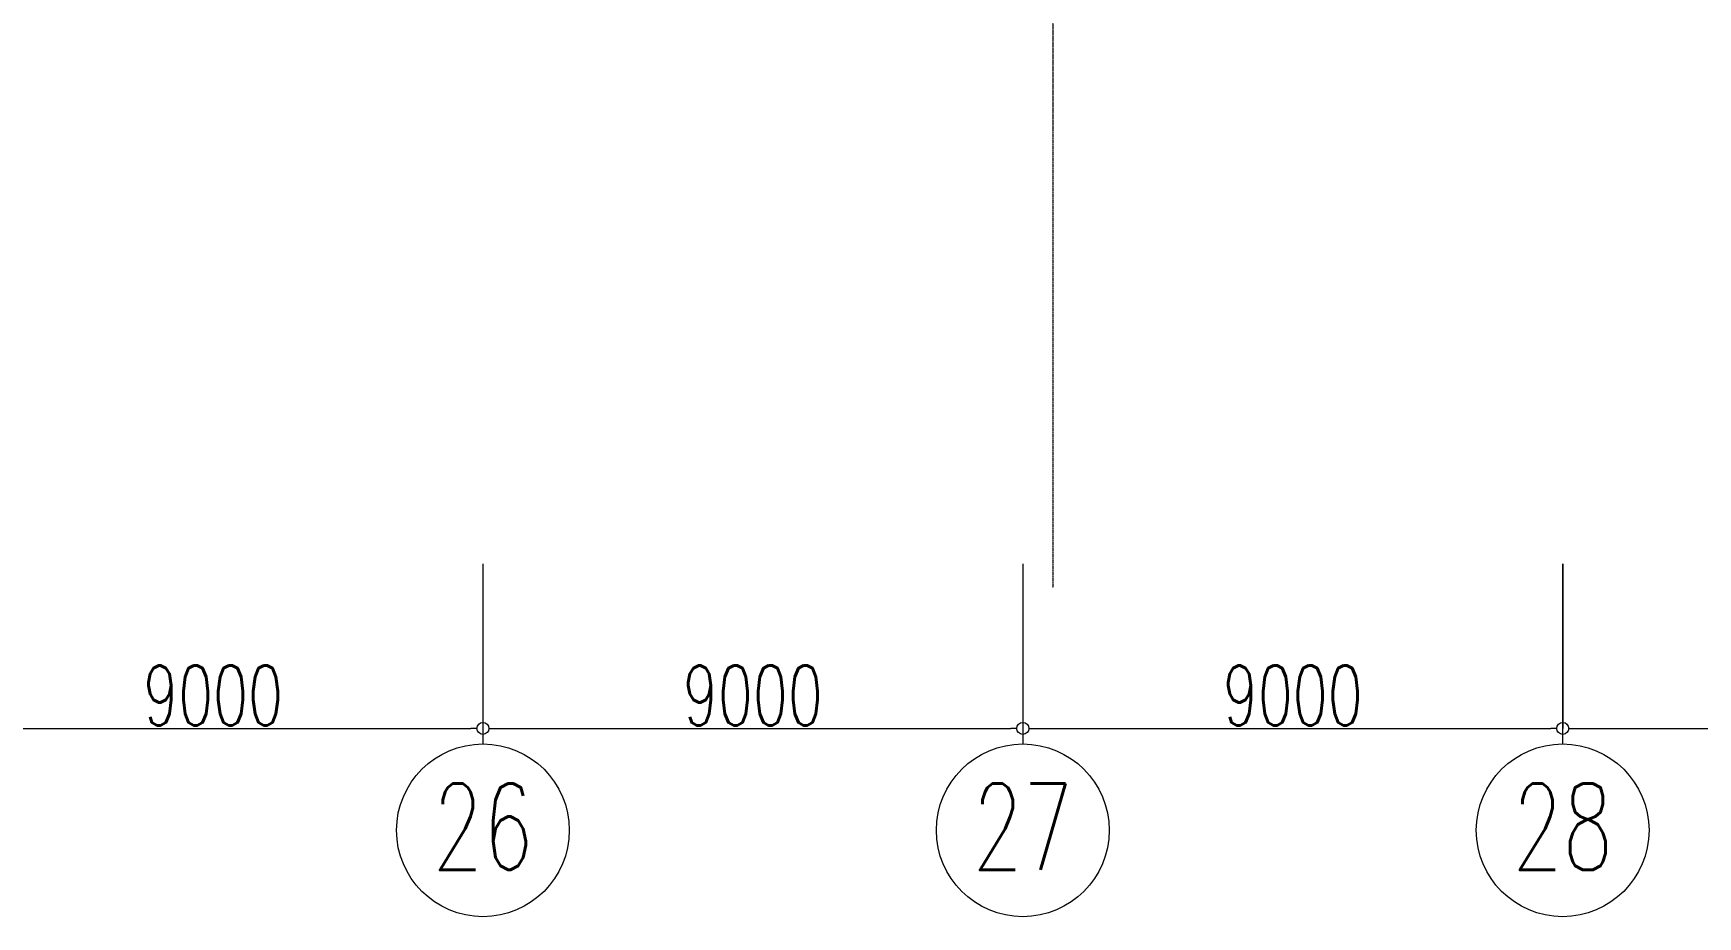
# Model space of a CAD drawing. Extents: x 225000 to 2157367, y 208400 to 840900.
# Drawn here: x 491429 to 519177, y 354198 to 368923 of the extents above; entities that cross this region are included whole.
import ezdxf
from ezdxf.enums import TextEntityAlignment as Align

# ---------------------------------------------------------------- set-up
doc = ezdxf.new("R2010")
doc.units = 0
doc.header["$LTSCALE"] = 10
doc.linetypes.add('Data Center Layout_L20$0$CENTER', pattern=[2, 1.25, -0.25, 0.25, -0.25])
for name, color, linetype in [('Data Center Layout_L20$0$98-DIM', 3, 'Continuous'), ('Data Center Layout_L20$0$99-DIM-100', 2, 'Continuous'), ('Data Center Layout_L20$0$MACHINE-DIM', 252, 'Continuous')]:
    doc.layers.add(name, color=color, linetype=linetype)
doc.layers.add('Data Center Layout_L20$0$FLAG', color=3, linetype='Continuous', lineweight=0)
doc.layers.add('Data Center Layout_L20$0$K-SIN', color=252, linetype='Data Center Layout_L20$0$CENTER', lineweight=9)
doc.styles.add('Data Center Layout_L20$0$型式1', font='simplex.shx', dxfattribs={"width": 0.68, "bigfont": 'chineset.shx'})
doc.dimstyles.new('Data Center Layout_L20$0$複本 93-DIM-400', dxfattribs={"dimtxt": 1000, "dimasz": 200, "dimexe": 0.1, "dimexo": 0, "dimgap": 50, "dimtad": 1, "dimdec": 0, "dimzin": 0, "dimdsep": 46, "dimtxsty": 'Data Center Layout_L20$0$型式1', "dimblk": 'Data Center Layout_L20$0$_DotBlank', "dimcen": 0.09, "dimadec": 0, "dimazin": 0, "dimtfac": 1, "dimtdec": 0, "dimtofl": 0, "dimtmove": 2, "dimatfit": 3, "dimldrblk": 'Data Center Layout_L20$0$_ArchTick', "dimfxl": 1, "dimtolj": 1, "dimtzin": 0, "dimlwd": 13, "dimlwe": 5, "dimarcsym": 0})

# ---------------------------------------------------------------- blocks, each defined once
blk = doc.blocks.new('Data Center Layout_L20$0$_DotBlank')
at = {"layer": 'Data Center Layout_L20$0$99-DIM-100', "color": 0, "lineweight": -2}
blk.add_line((-0.5, 0), (-1, 0), dxfattribs=at)
blk.add_circle((0, 0), 0.5, dxfattribs=at)
blk = doc.blocks.new('*D108')
at = {"layer": 'Data Center Layout_L20$0$98-DIM', "color": 0, "lineweight": 5, "transparency": 16777216}
for p, q in [((516926, 160078), (516926, 157336)), ((525926, 160078), (525926, 157336))]:
    blk.add_line(p, q, dxfattribs=at)
at = {"layer": 'Data Center Layout_L20$0$98-DIM', "color": 0, "lineweight": 13, "transparency": 16777216}
blk.add_line((517126, 157337), (525726, 157337), dxfattribs=at)
at = {"layer": 'DEFPOINTS', "color": 0, "transparency": 16777216}
for p in [(516926, 160078), (525926, 160078), (525926, 157337)]:
    blk.add_point(p, dxfattribs=at)
at = {"layer": 'Data Center Layout_L20$0$98-DIM', "color": 0, "lineweight": 13, "transparency": 16777216, "xscale": 200, "yscale": 200, "zscale": 200, "rotation": 180}
blk.add_blockref('Data Center Layout_L20$0$_DotBlank', (516926, 157337), dxfattribs=at)
at = {"layer": 'Data Center Layout_L20$0$98-DIM', "color": 0, "lineweight": 13, "transparency": 16777216, "xscale": 200, "yscale": 200, "zscale": 200}
blk.add_blockref('Data Center Layout_L20$0$_DotBlank', (525926, 157337), dxfattribs=at)
at = {"layer": 'Data Center Layout_L20$0$98-DIM', "color": 0, "transparency": 16777216, "insert": (521426, 157887), "char_height": 1000, "attachment_point": 5, "style": 'Data Center Layout_L20$0$型式1'}
blk.add_mtext('\\A1;9000', dxfattribs=at)
blk = doc.blocks.new('Data Center Layout_L20$0$_ArchTick')
at = {"layer": 'Data Center Layout_L20$0$MACHINE-DIM', "color": 0, "const_width": 0.15}
blk.add_lwpolyline([(-0.5, -0.5), (0.5, 0.5)], dxfattribs=at)
blk = doc.blocks.new('*D109')
at = {"layer": 'Data Center Layout_L20$0$98-DIM', "color": 0, "lineweight": 5, "transparency": 16777216}
for p, q in [((498926, 160078), (498926, 157336)), ((507926, 160078), (507926, 157336))]:
    blk.add_line(p, q, dxfattribs=at)
at = {"layer": 'Data Center Layout_L20$0$98-DIM', "color": 0, "lineweight": 13, "transparency": 16777216}
blk.add_line((499126, 157337), (507726, 157337), dxfattribs=at)
at = {"layer": 'DEFPOINTS', "color": 0, "transparency": 16777216}
for p in [(498926, 160078), (507926, 160078), (507926, 157337)]:
    blk.add_point(p, dxfattribs=at)
at = {"layer": 'Data Center Layout_L20$0$98-DIM', "color": 0, "lineweight": 13, "transparency": 16777216, "xscale": 200, "yscale": 200, "zscale": 200, "rotation": 180}
blk.add_blockref('Data Center Layout_L20$0$_DotBlank', (498926, 157337), dxfattribs=at)
at = {"layer": 'Data Center Layout_L20$0$98-DIM', "color": 0, "lineweight": 13, "transparency": 16777216, "xscale": 200, "yscale": 200, "zscale": 200}
blk.add_blockref('Data Center Layout_L20$0$_DotBlank', (507926, 157337), dxfattribs=at)
at = {"layer": 'Data Center Layout_L20$0$98-DIM', "color": 0, "transparency": 16777216, "insert": (503426, 157887), "char_height": 1000, "attachment_point": 5, "style": 'Data Center Layout_L20$0$型式1'}
blk.add_mtext('\\A1;9000', dxfattribs=at)
blk = doc.blocks.new('*D110')
at = {"layer": 'Data Center Layout_L20$0$98-DIM', "color": 0, "lineweight": 5, "transparency": 16777216}
for p, q in [((489926, 160078), (489926, 157336)), ((498926, 160078), (498926, 157336))]:
    blk.add_line(p, q, dxfattribs=at)
at = {"layer": 'Data Center Layout_L20$0$98-DIM', "color": 0, "lineweight": 13, "transparency": 16777216}
blk.add_line((490126, 157337), (498726, 157337), dxfattribs=at)
at = {"layer": 'DEFPOINTS', "color": 0, "transparency": 16777216}
for p in [(489926, 160078), (498926, 160078), (498926, 157337)]:
    blk.add_point(p, dxfattribs=at)
at = {"layer": 'Data Center Layout_L20$0$98-DIM', "color": 0, "lineweight": 13, "transparency": 16777216, "xscale": 200, "yscale": 200, "zscale": 200, "rotation": 180}
blk.add_blockref('Data Center Layout_L20$0$_DotBlank', (489926, 157337), dxfattribs=at)
at = {"layer": 'Data Center Layout_L20$0$98-DIM', "color": 0, "lineweight": 13, "transparency": 16777216, "xscale": 200, "yscale": 200, "zscale": 200}
blk.add_blockref('Data Center Layout_L20$0$_DotBlank', (498926, 157337), dxfattribs=at)
at = {"layer": 'Data Center Layout_L20$0$98-DIM', "color": 0, "transparency": 16777216, "insert": (494426, 157887), "char_height": 1000, "attachment_point": 5, "style": 'Data Center Layout_L20$0$型式1'}
blk.add_mtext('\\A1;9000', dxfattribs=at)
blk = doc.blocks.new('*D111')
at = {"layer": 'Data Center Layout_L20$0$98-DIM', "color": 0, "lineweight": 5, "transparency": 16777216}
for p, q in [((507926, 160078), (507926, 157336)), ((516926, 160078), (516926, 157336))]:
    blk.add_line(p, q, dxfattribs=at)
at = {"layer": 'Data Center Layout_L20$0$98-DIM', "color": 0, "lineweight": 13, "transparency": 16777216}
blk.add_line((508126, 157337), (516726, 157337), dxfattribs=at)
at = {"layer": 'DEFPOINTS', "color": 0, "transparency": 16777216}
for p in [(507926, 160078), (516926, 160078), (516926, 157337)]:
    blk.add_point(p, dxfattribs=at)
at = {"layer": 'Data Center Layout_L20$0$98-DIM', "color": 0, "lineweight": 13, "transparency": 16777216, "xscale": 200, "yscale": 200, "zscale": 200, "rotation": 180}
blk.add_blockref('Data Center Layout_L20$0$_DotBlank', (507926, 157337), dxfattribs=at)
at = {"layer": 'Data Center Layout_L20$0$98-DIM', "color": 0, "lineweight": 13, "transparency": 16777216, "xscale": 200, "yscale": 200, "zscale": 200}
blk.add_blockref('Data Center Layout_L20$0$_DotBlank', (516926, 157337), dxfattribs=at)
at = {"layer": 'Data Center Layout_L20$0$98-DIM', "color": 0, "transparency": 16777216, "insert": (512426, 157887), "char_height": 1000, "attachment_point": 5, "style": 'Data Center Layout_L20$0$型式1'}
blk.add_mtext('\\A1;9000', dxfattribs=at)
blk = doc.blocks.new('Data Center Layout_L20')
at = {"layer": 'Data Center Layout_L20$0$FLAG', "color": 4}
for p, q in [((498925.59, 160078.25), (498925.59, 157078.25)), ((507925.59, 160078.25), (507925.59, 157078.25)), ((516925.59, 160078.25), (516925.59, 157078.25))]:
    blk.add_line(p, q, dxfattribs=at)
for centre in [(498925.59, 155638.25), (507925.59, 155638.25), (516925.59, 155638.25)]:
    blk.add_circle(centre, 1440, dxfattribs=at)
at = {"layer": 'Data Center Layout_L20$0$K-SIN'}
blk.add_line((508425.59, 181202.31), (508425.59, 159678.25), dxfattribs=at)
at = {"layer": 'Data Center Layout_L20$0$98-DIM', "style": 'Data Center Layout_L20$0$型式1', "width": 0.68}
for s, p in [('26', (498925.59, 156418.25)), ('27', (507925.59, 156418.25)), ('28', (516925.59, 156418.25))]:
    blk.add_text(s, height=1440, dxfattribs=at).set_placement(p, align=Align.TOP_CENTER)
at = {"layer": 'Data Center Layout_L20$0$98-DIM'}
for base, p1, p2, picture, middle in [((498925.59, 157336.54), (489925.59, 160078.25), (498925.59, 160078.25), '*D110', (494425.59, 157886.54)), ((507925.59, 157336.54), (498925.59, 160078.25), (507925.59, 160078.25), '*D109', (503425.59, 157886.54)), ((516925.59, 157336.54), (507925.59, 160078.25), (516925.59, 160078.25), '*D111', (512425.59, 157886.54)), ((525925.59, 157336.54), (516925.59, 160078.25), (525925.59, 160078.25), '*D108', (521425.59, 157886.54))]:
    dim = blk.add_linear_dim(base=base, p1=p1, p2=p2, dimstyle='Data Center Layout_L20$0$複本 93-DIM-400', dxfattribs=at)
    dim.commit()
    dim.dimension.update_dxf_attribs({"geometry": picture, "text_midpoint": middle})

msp = doc.modelspace()

# ---------------------------------------------------------------- block references
msp.add_blockref('Data Center Layout_L20', (0, 200000))

doc.saveas('drawing.dxf')
